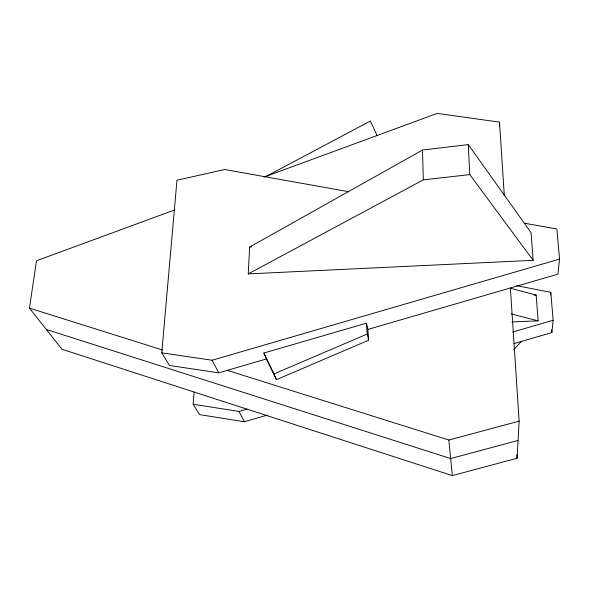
<?xml version="1.0" encoding="UTF-8"?>
<svg xmlns="http://www.w3.org/2000/svg" width="589" height="589" viewBox="0 0 589 589"><rect width="100%" height="100%" fill="white"/><g stroke="black" fill="none" stroke-linecap="round" stroke-linejoin="round"><path stroke-width="0.88" d="M499.457 126.591L499.494 122.129L437.215 113.397L263.997 177.098M248.241 273.9L249.648 247.056L422.482 150.048L468.292 144.592L531.042 232.684L533.17 260.323L248.241 273.9L423.314 179.866L469.786 174.609L533.17 260.323M174.234 210.104L36.496 260.758L29.45 308.135L61.963 349.262L452.308 475.603L517.076 458.264L519.13 421.15L510.383 287.977M267.399 415.09L244.435 421.746L199.516 414.619L193.177 404.245L194.068 392.024M266.383 358.966L263.872 353.032L366.476 323.17L367.86 329.442L368.648 340.206L276.44 379.662L266.383 358.966L218.718 372.837L169.47 365.482L161.747 352.848L176.965 180.249L224.689 169.507L348.695 191.719M550.531 295.045L550.796 292.306L516.7 285.702M513.858 343.615L551.841 332.594L553.137 320.269L550.796 292.306M524.291 223.172L556.877 229.003L559.55 259.072L557.974 274.128L367.86 329.442M513.726 349.778L521.125 341.635M266.368 176.266L370.393 121.01L377.159 135.676M263.872 353.032L274.01 373.897L367.264 334.022L366.476 323.17M161.747 352.848L212.099 360.24L559.55 259.072M193.177 404.245L239.009 411.431L246.931 409.134M512.614 332.027L553.137 320.269M227.273 370.348L448.862 440.027L519.13 421.15M518.062 440.469L450.651 458.544L46.295 329.45M249.648 247.056L251.481 246.968M534.311 295.214L536.152 295.133L538.132 320.872L511.988 321.918M511.23 313.922L538.132 320.872M510.501 288.257L536.152 295.133M29.45 308.135L162.674 350.035M212.099 360.24L218.718 372.837M239.009 411.431L244.435 421.746M274.01 373.897L276.44 379.662M367.264 334.022L368.648 340.206M448.862 440.027L452.308 475.603M551.613 329.847L551.841 332.594M499.494 122.129L504.302 195.415M516.84 454.612L517.076 458.264M468.292 144.592L469.786 174.609M422.482 150.048L423.314 179.866"/></g></svg>
